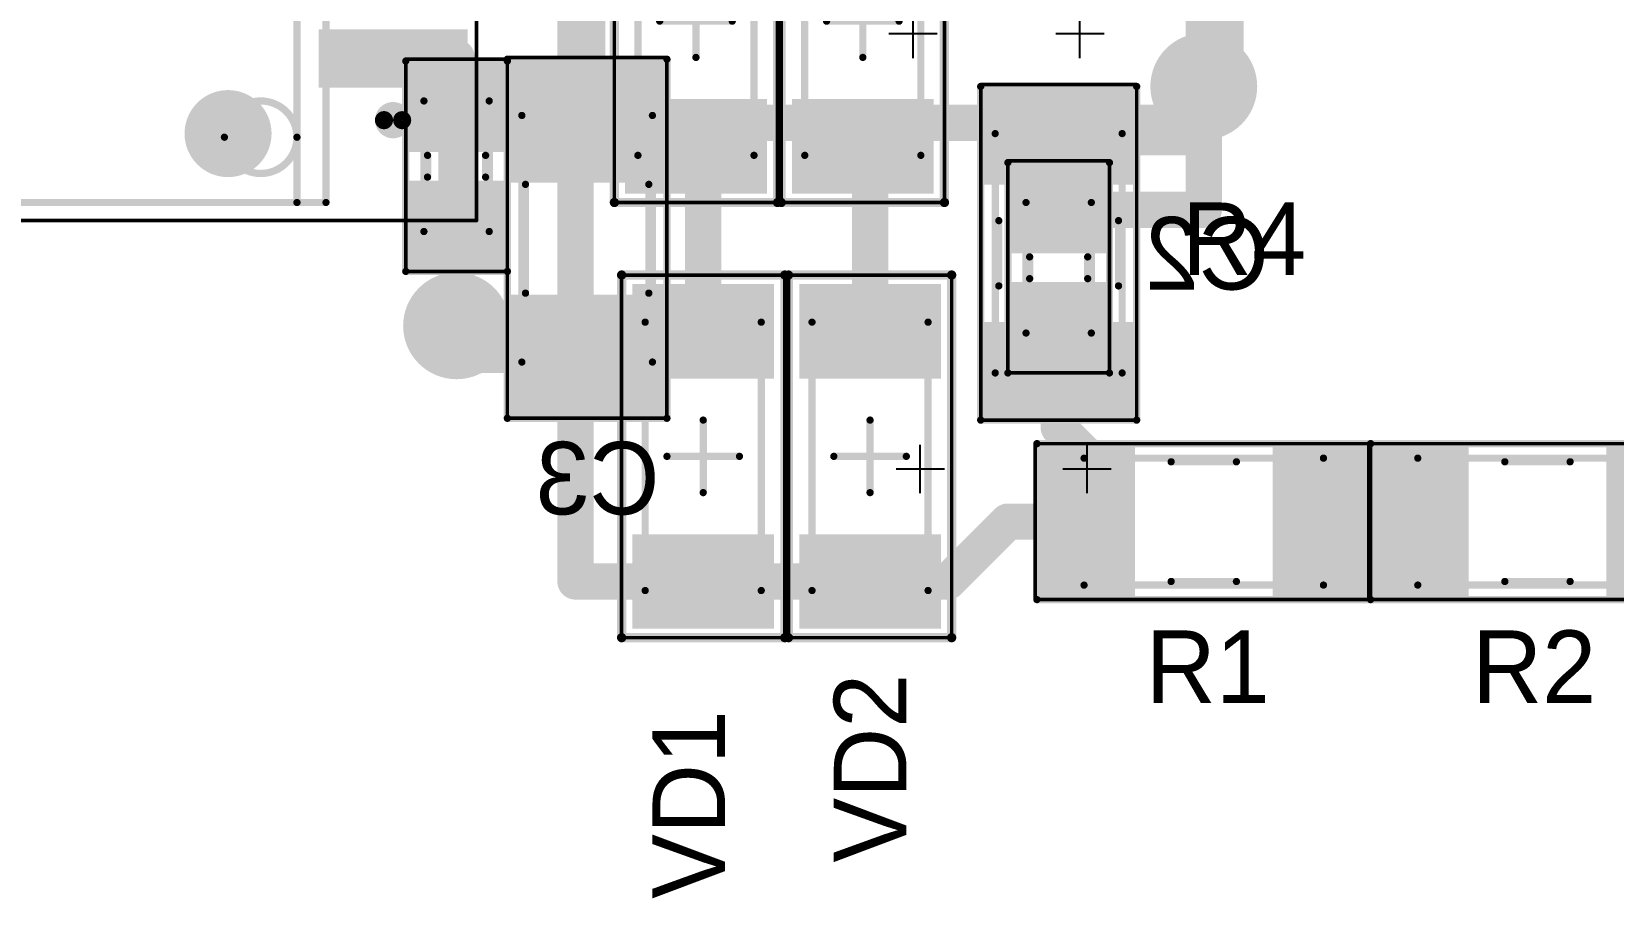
# Model space of a CAD drawing. Header units: millimetres. Extents: x 42.6 to 114.2, y 57.8 to 117.6.
# Drawn here: x 68.64 to 90.45, y 71.91 to 83.86 of the extents above; entities that cross this region are included whole.
import ezdxf

# ---------------------------------------------------------------- set-up
doc = ezdxf.new("R2010")
doc.units = ezdxf.units.MM
for name, color, linetype in [('BottomLayer', 5, 'Continuous'), ('BottomOverlay', 54, 'Continuous'), ('BottomPaste', 16, 'Continuous'), ('BottomSolder', 6, 'Continuous'), ('Mechanical13', 56, 'Continuous'), ('Mechanical15', 56, 'Continuous'), ('MultiLayer', 9, 'Continuous'), ('TopLayer', 1, 'Continuous'), ('TopOverlay', 2, 'Continuous'), ('TopPaste', 8, 'Continuous'), ('TopSolder', 216, 'Continuous'), ('ViaHoleLayer', 16, 'Continuous')]:
    doc.layers.add(name, color=color, linetype=linetype)

# ---------------------------------------------------------------- blocks, each defined once
blk = doc.blocks.new('SMD_C_0603_B_1313')
at = {"layer": 'BottomLayer'}
for points in [[(-1.3, 0.55), (-1.3, -0.55), (-0.3, 0.55), (-0.3, -0.55)], [(0.3, 0.55), (0.3, -0.55), (1.3, 0.55), (1.3, -0.55)]]:
    blk.add_solid(points, dxfattribs=at)
at = {"layer": 'BottomOverlay', "const_width": 0.1}
for points in [[(-1.45, -0.7), (-1.45, 0.7)], [(1.45, 0.7), (-1.45, 0.7)], [(1.45, -0.7), (1.45, 0.7)], [(0.15, 0.4), (-0.15, 0.4)], [(0.15, -0.4), (-0.15, -0.4)], [(1.45, -0.7), (-1.45, -0.7)]]:
    blk.add_lwpolyline(points, dxfattribs=at)
at = {"layer": 'BottomOverlay', "const_width": 0.05}
for points in [[(-1.475, 0.7, 1), (-1.425, 0.7, 1)], [(-1.475, 0.7, 1), (-1.425, 0.7, 1)], [(1.425, 0.7, 1), (1.475, 0.7, 1)], [(1.425, 0.7, 1), (1.475, 0.7, 1)], [(-0.175, 0.4, 1), (-0.125, 0.4, 1)], [(0.125, 0.4, 1), (0.175, 0.4, 1)], [(-0.175, -0.4, 1), (-0.125, -0.4, 1)], [(0.125, -0.4, 1), (0.175, -0.4, 1)], [(-1.475, -0.7, 1), (-1.425, -0.7, 1)], [(-1.475, -0.7, 1), (-1.425, -0.7, 1)], [(1.425, -0.7, 1), (1.475, -0.7, 1)], [(1.425, -0.7, 1), (1.475, -0.7, 1)]]:
    blk.add_lwpolyline(points, format="xyb", close=True, dxfattribs=at)
at = {"layer": 'BottomPaste'}
for points in [[(-1.3, 0.55), (-1.3, -0.55), (-0.3, 0.55), (-0.3, -0.55)], [(0.3, 0.55), (0.3, -0.55), (1.3, 0.55), (1.3, -0.55)]]:
    blk.add_solid(points, dxfattribs=at)
at = {"layer": 'BottomSolder'}
for points in [[(-1.402, 0.652), (-1.402, -0.652), (-0.198, 0.652), (-0.198, -0.652)], [(0.198, 0.652), (0.198, -0.652), (1.402, 0.652), (1.402, -0.652)]]:
    blk.add_solid(points, dxfattribs=at)
at = {"layer": 'Mechanical13', "const_width": 0.1}
for points in [[(-0.9, -0.45), (-0.9, 0.45)], [(0.9, 0.45), (-0.9, 0.45)], [(0.9, -0.45), (0.9, 0.45)], [(0.9, -0.45), (-0.9, -0.45)]]:
    blk.add_lwpolyline(points, dxfattribs=at)
at = {"layer": 'Mechanical13', "const_width": 0.05}
for points in [[(-0.925, 0.45, 1), (-0.875, 0.45, 1)], [(-0.925, 0.45, 1), (-0.875, 0.45, 1)], [(0.875, 0.45, 1), (0.925, 0.45, 1)], [(0.875, 0.45, 1), (0.925, 0.45, 1)], [(-0.925, -0.45, 1), (-0.875, -0.45, 1)], [(-0.925, -0.45, 1), (-0.875, -0.45, 1)], [(0.875, -0.45, 1), (0.925, -0.45, 1)], [(0.875, -0.45, 1), (0.925, -0.45, 1)]]:
    blk.add_lwpolyline(points, format="xyb", close=True, dxfattribs=at)
at = {"layer": 'Mechanical15', "const_width": 0.05}
for points in [[(-1.475, -0.7), (-1.475, 0.7)], [(1.45, 0.7), (-1.475, 0.7)], [(1.45, -0.7), (1.45, 0.7)], [(1.45, -0.7), (-1.475, -0.7)]]:
    blk.add_lwpolyline(points, dxfattribs=at)
at = {"layer": 'Mechanical15', "const_width": 0.025}
for points in [[(-1.488, 0.7, 1), (-1.463, 0.7, 1)], [(-1.488, 0.7, 1), (-1.463, 0.7, 1)], [(1.438, 0.7, 1), (1.462, 0.7, 1)], [(1.438, 0.7, 1), (1.462, 0.7, 1)], [(-1.488, -0.7, 1), (-1.463, -0.7, 1)], [(-1.488, -0.7, 1), (-1.463, -0.7, 1)], [(1.438, -0.7, 1), (1.462, -0.7, 1)], [(1.438, -0.7, 1), (1.462, -0.7, 1)]]:
    blk.add_lwpolyline(points, format="xyb", close=True, dxfattribs=at)
blk = doc.blocks.new('SMD_C_0603_B_1314')
at = {"layer": 'BottomLayer'}
for points in [[(-1.3, 0.55), (-1.3, -0.55), (-0.3, 0.55), (-0.3, -0.55)], [(0.3, 0.55), (0.3, -0.55), (1.3, 0.55), (1.3, -0.55)]]:
    blk.add_solid(points, dxfattribs=at)
at = {"layer": 'BottomOverlay', "const_width": 0.1}
for points in [[(-1.45, -0.7), (-1.45, 0.7)], [(1.45, 0.7), (-1.45, 0.7)], [(1.45, -0.7), (1.45, 0.7)], [(0.15, 0.4), (-0.15, 0.4)], [(0.15, -0.4), (-0.15, -0.4)], [(1.45, -0.7), (-1.45, -0.7)]]:
    blk.add_lwpolyline(points, dxfattribs=at)
at = {"layer": 'BottomOverlay', "const_width": 0.05}
for points in [[(-1.475, 0.7, 1), (-1.425, 0.7, 1)], [(-1.475, 0.7, 1), (-1.425, 0.7, 1)], [(1.425, 0.7, 1), (1.475, 0.7, 1)], [(1.425, 0.7, 1), (1.475, 0.7, 1)], [(-0.175, 0.4, 1), (-0.125, 0.4, 1)], [(0.125, 0.4, 1), (0.175, 0.4, 1)], [(-0.175, -0.4, 1), (-0.125, -0.4, 1)], [(0.125, -0.4, 1), (0.175, -0.4, 1)], [(-1.475, -0.7, 1), (-1.425, -0.7, 1)], [(-1.475, -0.7, 1), (-1.425, -0.7, 1)], [(1.425, -0.7, 1), (1.475, -0.7, 1)], [(1.425, -0.7, 1), (1.475, -0.7, 1)]]:
    blk.add_lwpolyline(points, format="xyb", close=True, dxfattribs=at)
at = {"layer": 'BottomPaste'}
for points in [[(-1.3, 0.55), (-1.3, -0.55), (-0.3, 0.55), (-0.3, -0.55)], [(0.3, 0.55), (0.3, -0.55), (1.3, 0.55), (1.3, -0.55)]]:
    blk.add_solid(points, dxfattribs=at)
at = {"layer": 'BottomSolder'}
for points in [[(-1.402, 0.652), (-1.402, -0.652), (-0.198, 0.652), (-0.198, -0.652)], [(0.198, 0.652), (0.198, -0.652), (1.402, 0.652), (1.402, -0.652)]]:
    blk.add_solid(points, dxfattribs=at)
at = {"layer": 'Mechanical13', "const_width": 0.1}
for points in [[(-0.9, -0.45), (-0.9, 0.45)], [(0.9, 0.45), (-0.9, 0.45)], [(0.9, -0.45), (0.9, 0.45)], [(0.9, -0.45), (-0.9, -0.45)]]:
    blk.add_lwpolyline(points, dxfattribs=at)
at = {"layer": 'Mechanical13', "const_width": 0.05}
for points in [[(-0.925, 0.45, 1), (-0.875, 0.45, 1)], [(-0.925, 0.45, 1), (-0.875, 0.45, 1)], [(0.875, 0.45, 1), (0.925, 0.45, 1)], [(0.875, 0.45, 1), (0.925, 0.45, 1)], [(-0.925, -0.45, 1), (-0.875, -0.45, 1)], [(-0.925, -0.45, 1), (-0.875, -0.45, 1)], [(0.875, -0.45, 1), (0.925, -0.45, 1)], [(0.875, -0.45, 1), (0.925, -0.45, 1)]]:
    blk.add_lwpolyline(points, format="xyb", close=True, dxfattribs=at)
at = {"layer": 'Mechanical15', "const_width": 0.05}
for points in [[(-1.475, -0.7), (-1.475, 0.7)], [(1.45, 0.7), (-1.475, 0.7)], [(1.45, -0.7), (1.45, 0.7)], [(1.45, -0.7), (-1.475, -0.7)]]:
    blk.add_lwpolyline(points, dxfattribs=at)
at = {"layer": 'Mechanical15', "const_width": 0.025}
for points in [[(-1.488, 0.7, 1), (-1.463, 0.7, 1)], [(-1.488, 0.7, 1), (-1.463, 0.7, 1)], [(1.438, 0.7, 1), (1.462, 0.7, 1)], [(1.438, 0.7, 1), (1.462, 0.7, 1)], [(-1.488, -0.7, 1), (-1.463, -0.7, 1)], [(-1.488, -0.7, 1), (-1.463, -0.7, 1)], [(1.438, -0.7, 1), (1.462, -0.7, 1)], [(1.438, -0.7, 1), (1.462, -0.7, 1)]]:
    blk.add_lwpolyline(points, format="xyb", close=True, dxfattribs=at)
blk = doc.blocks.new('SMD_C_1206_B_1315')
at = {"layer": 'BottomLayer'}
for points in [[(-2.325, 0.95), (-2.325, -0.95), (-0.875, 0.95), (-0.875, -0.95)], [(0.875, 0.95), (0.875, -0.95), (2.325, 0.95), (2.325, -0.95)]]:
    blk.add_solid(points, dxfattribs=at)
at = {"layer": 'BottomOverlay', "const_width": 0.1}
for points in [[(-2.475, -1.1), (-2.475, 1.1)], [(2.475, 1.1), (-2.475, 1.1)], [(2.475, -1.1), (2.475, 1.1)], [(0.75, 0.85), (-0.75, 0.85)], [(0.75, -0.85), (-0.75, -0.85)], [(2.475, -1.1), (-2.475, -1.1)]]:
    blk.add_lwpolyline(points, dxfattribs=at)
at = {"layer": 'BottomOverlay', "const_width": 0.05}
for points in [[(-2.5, 1.1, 1), (-2.45, 1.1, 1)], [(-2.5, 1.1, 1), (-2.45, 1.1, 1)], [(2.45, 1.1, 1), (2.5, 1.1, 1)], [(2.45, 1.1, 1), (2.5, 1.1, 1)], [(-0.775, 0.85, 1), (-0.725, 0.85, 1)], [(0.725, 0.85, 1), (0.775, 0.85, 1)], [(-0.775, -0.85, 1), (-0.725, -0.85, 1)], [(0.725, -0.85, 1), (0.775, -0.85, 1)], [(-2.5, -1.1, 1), (-2.45, -1.1, 1)], [(-2.5, -1.1, 1), (-2.45, -1.1, 1)], [(2.45, -1.1, 1), (2.5, -1.1, 1)], [(2.45, -1.1, 1), (2.5, -1.1, 1)]]:
    blk.add_lwpolyline(points, format="xyb", close=True, dxfattribs=at)
at = {"layer": 'BottomPaste'}
for points in [[(-2.325, 0.95), (-2.325, -0.95), (-0.875, 0.95), (-0.875, -0.95)], [(0.875, 0.95), (0.875, -0.95), (2.325, 0.95), (2.325, -0.95)]]:
    blk.add_solid(points, dxfattribs=at)
at = {"layer": 'BottomSolder'}
for points in [[(-2.427, 1.052), (-2.427, -1.052), (-0.773, 1.052), (-0.773, -1.052)], [(0.773, 1.052), (0.773, -1.052), (2.427, 1.052), (2.427, -1.052)]]:
    blk.add_solid(points, dxfattribs=at)
at = {"layer": 'Mechanical13', "const_width": 0.1}
for points in [[(-1.7, -0.9), (-1.7, 0.9)], [(1.7, 0.9), (-1.7, 0.9)], [(1.7, -0.9), (1.7, 0.9)], [(1.7, -0.9), (-1.7, -0.9)]]:
    blk.add_lwpolyline(points, dxfattribs=at)
at = {"layer": 'Mechanical13', "const_width": 0.05}
for points in [[(-1.725, 0.9, 1), (-1.675, 0.9, 1)], [(-1.725, 0.9, 1), (-1.675, 0.9, 1)], [(1.675, 0.9, 1), (1.725, 0.9, 1)], [(1.675, 0.9, 1), (1.725, 0.9, 1)], [(-1.725, -0.9, 1), (-1.675, -0.9, 1)], [(-1.725, -0.9, 1), (-1.675, -0.9, 1)], [(1.675, -0.9, 1), (1.725, -0.9, 1)], [(1.675, -0.9, 1), (1.725, -0.9, 1)]]:
    blk.add_lwpolyline(points, format="xyb", close=True, dxfattribs=at)
at = {"layer": 'Mechanical15', "const_width": 0.05}
for points in [[(-2.5, -1.1), (-2.5, 1.1)], [(2.475, 1.1), (-2.5, 1.1)], [(2.475, -1.1), (2.475, 1.1)], [(2.475, -1.1), (-2.5, -1.1)]]:
    blk.add_lwpolyline(points, dxfattribs=at)
at = {"layer": 'Mechanical15', "const_width": 0.025}
for points in [[(-2.512, 1.1, 1), (-2.488, 1.1, 1)], [(-2.512, 1.1, 1), (-2.488, 1.1, 1)], [(2.462, 1.1, 1), (2.487, 1.1, 1)], [(2.462, 1.1, 1), (2.487, 1.1, 1)], [(-2.512, -1.1, 1), (-2.488, -1.1, 1)], [(-2.512, -1.1, 1), (-2.488, -1.1, 1)], [(2.462, -1.1, 1), (2.487, -1.1, 1)], [(2.462, -1.1, 1), (2.487, -1.1, 1)]]:
    blk.add_lwpolyline(points, format="xyb", close=True, dxfattribs=at)
blk = doc.blocks.new('SOIC_20_W__B_____RI_20_1__1329')
at = {"layer": 'Mechanical13', "const_width": 0.1}
for points in [[(-3.8, 7.7), (-3.8, -7.7)], [(3.8, 7.7), (-3.8, 7.7)]]:
    blk.add_lwpolyline(points, dxfattribs=at)
at = {"layer": 'Mechanical13'}
for points, const_width in [([(-3.825, 7.7, 1), (-3.775, 7.7, 1)], 0.05), ([(-3.825, 7.7, 1), (-3.775, 7.7, 1)], 0.05), ([(-2.4, 6.8, 1), (-3.4, 6.8, 1)], 0.1), ([(-3.425, 6.8, 1), (-3.375, 6.8, 1)], 0.05), ([(-2.425, 6.8, 1), (-2.375, 6.8, 1)], 0.05)]:
    blk.add_lwpolyline(points, format="xyb", close=True, dxfattribs=dict(at, const_width=const_width))
at = {"layer": 'Mechanical15', "const_width": 0.05}
for points in [[(-5.875, 7.95), (-5.875, -7.95)], [(5.875, 7.95), (-5.875, 7.95)]]:
    blk.add_lwpolyline(points, dxfattribs=at)
at = {"layer": 'Mechanical15', "const_width": 0.025}
blk.add_lwpolyline([(-5.887, 7.95, 1), (-5.863, 7.95, 1)], format="xyb", close=True, dxfattribs=at)
blk.add_lwpolyline([(-5.887, 7.95, 1), (-5.863, 7.95, 1)], format="xyb", close=True, dxfattribs=at)
at = {"layer": 'TopLayer'}
blk.add_solid([(-3.8, 5.415), (-3.8, 6.015), (-5.65, 5.415), (-5.65, 6.015)], dxfattribs=at)
at = {"layer": 'TopOverlay', "const_width": 0.1}
for points in [[(-3.4, 7.7), (-3.4, -7.7)], [(3.4, 7.7), (-3.4, 7.7)]]:
    blk.add_lwpolyline(points, dxfattribs=at)
at = {"layer": 'TopOverlay'}
for points, const_width in [([(-3.425, 7.7, 1), (-3.375, 7.7, 1)], 0.05), ([(-3.425, 7.7, 1), (-3.375, 7.7, 1)], 0.05), ([(-2.15, 6.75, 1), (-2.75, 6.75, 1)], 0.6), ([(-2.9, 6.75, 1), (-2.6, 6.75, 1)], 0.3), ([(-2.3, 6.75, 1), (-2, 6.75, 1)], 0.3), ([(-4.6, 6.565, 1), (-4.85, 6.565, 1)], 0.25), ([(-4.912, 6.565, 1), (-4.788, 6.565, 1)], 0.125), ([(-4.662, 6.565, 1), (-4.537, 6.565, 1)], 0.125)]:
    blk.add_lwpolyline(points, format="xyb", close=True, dxfattribs=dict(at, const_width=const_width))
at = {"layer": 'TopPaste'}
blk.add_solid([(-3.8, 5.415), (-3.8, 6.015), (-5.65, 5.415), (-5.65, 6.015)], dxfattribs=at)
at = {"layer": 'TopSolder'}
blk.add_solid([(-3.698, 5.313), (-3.698, 6.117), (-5.752, 5.313), (-5.752, 6.117)], dxfattribs=at)
blk = doc.blocks.new('SMD_R_1206_1334')
at = {"layer": 'Mechanical13', "const_width": 0.1}
for points in [[(-1.65, 0.875), (1.65, 0.875)], [(-1.65, -0.875), (-1.65, 0.875)], [(1.65, -0.875), (1.65, 0.875)], [(-1.65, -0.875), (1.65, -0.875)]]:
    blk.add_lwpolyline(points, dxfattribs=at)
at = {"layer": 'Mechanical13', "const_width": 0.05}
for points in [[(-1.675, 0.875, 1), (-1.625, 0.875, 1)], [(-1.675, 0.875, 1), (-1.625, 0.875, 1)], [(1.625, 0.875, 1), (1.675, 0.875, 1)], [(1.625, 0.875, 1), (1.675, 0.875, 1)], [(-1.675, -0.875, 1), (-1.625, -0.875, 1)], [(-1.675, -0.875, 1), (-1.625, -0.875, 1)], [(1.625, -0.875, 1), (1.675, -0.875, 1)], [(1.625, -0.875, 1), (1.675, -0.875, 1)]]:
    blk.add_lwpolyline(points, format="xyb", close=True, dxfattribs=at)
at = {"layer": 'Mechanical15', "const_width": 0.05}
for points in [[(-2.325, 1.075), (2.3, 1.075)], [(-2.325, -1.075), (-2.325, 1.075)], [(2.3, -1.075), (2.3, 1.075)], [(-2.325, -1.075), (2.3, -1.075)]]:
    blk.add_lwpolyline(points, dxfattribs=at)
at = {"layer": 'Mechanical15', "const_width": 0.025}
for points in [[(-2.337, 1.075, 1), (-2.312, 1.075, 1)], [(-2.337, 1.075, 1), (-2.312, 1.075, 1)], [(2.288, 1.075, 1), (2.312, 1.075, 1)], [(2.288, 1.075, 1), (2.312, 1.075, 1)], [(-2.337, -1.075, 1), (-2.312, -1.075, 1)], [(-2.337, -1.075, 1), (-2.312, -1.075, 1)], [(2.288, -1.075, 1), (2.312, -1.075, 1)], [(2.288, -1.075, 1), (2.312, -1.075, 1)]]:
    blk.add_lwpolyline(points, format="xyb", close=True, dxfattribs=at)
at = {"layer": 'TopLayer'}
for points in [[(-1.05, -0.925), (-1.05, 0.925), (-2.15, -0.925), (-2.15, 0.925)], [(2.15, -0.925), (2.15, 0.925), (1.05, -0.925), (1.05, 0.925)]]:
    blk.add_solid(points, dxfattribs=at)
at = {"layer": 'TopOverlay', "const_width": 0.1}
for points in [[(-2.3, 1.075), (2.3, 1.075)], [(-2.3, -1.075), (-2.3, 1.075)], [(2.3, -1.075), (2.3, 1.075)], [(-0.45, 0.825), (0.45, 0.825)], [(-0.45, -0.825), (0.45, -0.825)], [(-2.3, -1.075), (2.3, -1.075)]]:
    blk.add_lwpolyline(points, dxfattribs=at)
at = {"layer": 'TopOverlay', "const_width": 0.05}
for points in [[(-2.325, 1.075, 1), (-2.275, 1.075, 1)], [(-2.325, 1.075, 1), (-2.275, 1.075, 1)], [(2.275, 1.075, 1), (2.325, 1.075, 1)], [(2.275, 1.075, 1), (2.325, 1.075, 1)], [(-0.475, 0.825, 1), (-0.425, 0.825, 1)], [(0.425, 0.825, 1), (0.475, 0.825, 1)], [(-0.475, -0.825, 1), (-0.425, -0.825, 1)], [(0.425, -0.825, 1), (0.475, -0.825, 1)], [(-2.325, -1.075, 1), (-2.275, -1.075, 1)], [(-2.325, -1.075, 1), (-2.275, -1.075, 1)], [(2.275, -1.075, 1), (2.325, -1.075, 1)], [(2.275, -1.075, 1), (2.325, -1.075, 1)]]:
    blk.add_lwpolyline(points, format="xyb", close=True, dxfattribs=at)
at = {"layer": 'TopPaste'}
for points in [[(-1.05, -0.925), (-1.05, 0.925), (-2.15, -0.925), (-2.15, 0.925)], [(2.15, -0.925), (2.15, 0.925), (1.05, -0.925), (1.05, 0.925)]]:
    blk.add_solid(points, dxfattribs=at)
at = {"layer": 'TopSolder'}
for points in [[(-0.948, -1.027), (-0.948, 1.027), (-2.252, -1.027), (-2.252, 1.027)], [(2.252, -1.027), (2.252, 1.027), (0.948, -1.027), (0.948, 1.027)]]:
    blk.add_solid(points, dxfattribs=at)
blk = doc.blocks.new('SMD_R_1206_1335')
at = {"layer": 'Mechanical13', "const_width": 0.1}
for points in [[(-1.65, 0.875), (1.65, 0.875)], [(-1.65, -0.875), (-1.65, 0.875)], [(1.65, -0.875), (1.65, 0.875)], [(-1.65, -0.875), (1.65, -0.875)]]:
    blk.add_lwpolyline(points, dxfattribs=at)
at = {"layer": 'Mechanical13', "const_width": 0.05}
for points in [[(-1.675, 0.875, 1), (-1.625, 0.875, 1)], [(-1.675, 0.875, 1), (-1.625, 0.875, 1)], [(1.625, 0.875, 1), (1.675, 0.875, 1)], [(1.625, 0.875, 1), (1.675, 0.875, 1)], [(-1.675, -0.875, 1), (-1.625, -0.875, 1)], [(-1.675, -0.875, 1), (-1.625, -0.875, 1)], [(1.625, -0.875, 1), (1.675, -0.875, 1)], [(1.625, -0.875, 1), (1.675, -0.875, 1)]]:
    blk.add_lwpolyline(points, format="xyb", close=True, dxfattribs=at)
at = {"layer": 'Mechanical15', "const_width": 0.05}
for points in [[(-2.325, 1.075), (2.3, 1.075)], [(-2.325, -1.075), (-2.325, 1.075)], [(2.3, -1.075), (2.3, 1.075)], [(-2.325, -1.075), (2.3, -1.075)]]:
    blk.add_lwpolyline(points, dxfattribs=at)
at = {"layer": 'Mechanical15', "const_width": 0.025}
for points in [[(-2.337, 1.075, 1), (-2.312, 1.075, 1)], [(-2.337, 1.075, 1), (-2.312, 1.075, 1)], [(2.288, 1.075, 1), (2.312, 1.075, 1)], [(2.288, 1.075, 1), (2.312, 1.075, 1)], [(-2.337, -1.075, 1), (-2.312, -1.075, 1)], [(-2.337, -1.075, 1), (-2.312, -1.075, 1)], [(2.288, -1.075, 1), (2.312, -1.075, 1)], [(2.288, -1.075, 1), (2.312, -1.075, 1)]]:
    blk.add_lwpolyline(points, format="xyb", close=True, dxfattribs=at)
at = {"layer": 'TopLayer'}
for points in [[(-1.05, -0.925), (-1.05, 0.925), (-2.15, -0.925), (-2.15, 0.925)], [(2.15, -0.925), (2.15, 0.925), (1.05, -0.925), (1.05, 0.925)]]:
    blk.add_solid(points, dxfattribs=at)
at = {"layer": 'TopOverlay', "const_width": 0.1}
for points in [[(-2.3, 1.075), (2.3, 1.075)], [(-2.3, -1.075), (-2.3, 1.075)], [(2.3, -1.075), (2.3, 1.075)], [(-0.45, 0.825), (0.45, 0.825)], [(-0.45, -0.825), (0.45, -0.825)], [(-2.3, -1.075), (2.3, -1.075)]]:
    blk.add_lwpolyline(points, dxfattribs=at)
at = {"layer": 'TopOverlay', "const_width": 0.05}
for points in [[(-2.325, 1.075, 1), (-2.275, 1.075, 1)], [(-2.325, 1.075, 1), (-2.275, 1.075, 1)], [(2.275, 1.075, 1), (2.325, 1.075, 1)], [(2.275, 1.075, 1), (2.325, 1.075, 1)], [(-0.475, 0.825, 1), (-0.425, 0.825, 1)], [(0.425, 0.825, 1), (0.475, 0.825, 1)], [(-0.475, -0.825, 1), (-0.425, -0.825, 1)], [(0.425, -0.825, 1), (0.475, -0.825, 1)], [(-2.325, -1.075, 1), (-2.275, -1.075, 1)], [(-2.325, -1.075, 1), (-2.275, -1.075, 1)], [(2.275, -1.075, 1), (2.325, -1.075, 1)], [(2.275, -1.075, 1), (2.325, -1.075, 1)]]:
    blk.add_lwpolyline(points, format="xyb", close=True, dxfattribs=at)
at = {"layer": 'TopPaste'}
for points in [[(-1.05, -0.925), (-1.05, 0.925), (-2.15, -0.925), (-2.15, 0.925)], [(2.15, -0.925), (2.15, 0.925), (1.05, -0.925), (1.05, 0.925)]]:
    blk.add_solid(points, dxfattribs=at)
at = {"layer": 'TopSolder'}
for points in [[(-0.948, -1.027), (-0.948, 1.027), (-2.252, -1.027), (-2.252, 1.027)], [(2.252, -1.027), (2.252, 1.027), (0.948, -1.027), (0.948, 1.027)]]:
    blk.add_solid(points, dxfattribs=at)
blk = doc.blocks.new('SMD_R_1206_1337')
at = {"layer": 'Mechanical13', "const_width": 0.1}
for points in [[(1.65, 0.875), (-1.65, 0.875)], [(-1.65, -0.875), (-1.65, 0.875)], [(1.65, -0.875), (1.65, 0.875)], [(1.65, -0.875), (-1.65, -0.875)]]:
    blk.add_lwpolyline(points, dxfattribs=at)
at = {"layer": 'Mechanical13', "const_width": 0.05}
for points in [[(-1.675, 0.875, 1), (-1.625, 0.875, 1)], [(-1.675, 0.875, 1), (-1.625, 0.875, 1)], [(1.625, 0.875, 1), (1.675, 0.875, 1)], [(1.625, 0.875, 1), (1.675, 0.875, 1)], [(-1.675, -0.875, 1), (-1.625, -0.875, 1)], [(-1.675, -0.875, 1), (-1.625, -0.875, 1)], [(1.625, -0.875, 1), (1.675, -0.875, 1)], [(1.625, -0.875, 1), (1.675, -0.875, 1)]]:
    blk.add_lwpolyline(points, format="xyb", close=True, dxfattribs=at)
at = {"layer": 'Mechanical15', "const_width": 0.05}
for points in [[(2.3, 1.075), (-2.325, 1.075)], [(-2.325, -1.075), (-2.325, 1.075)], [(2.3, -1.075), (2.3, 1.075)], [(2.3, -1.075), (-2.325, -1.075)]]:
    blk.add_lwpolyline(points, dxfattribs=at)
at = {"layer": 'Mechanical15', "const_width": 0.025}
for points in [[(-2.337, 1.075, 1), (-2.312, 1.075, 1)], [(-2.337, 1.075, 1), (-2.312, 1.075, 1)], [(2.288, 1.075, 1), (2.312, 1.075, 1)], [(2.288, 1.075, 1), (2.312, 1.075, 1)], [(-2.337, -1.075, 1), (-2.312, -1.075, 1)], [(-2.337, -1.075, 1), (-2.312, -1.075, 1)], [(2.288, -1.075, 1), (2.312, -1.075, 1)], [(2.288, -1.075, 1), (2.312, -1.075, 1)]]:
    blk.add_lwpolyline(points, format="xyb", close=True, dxfattribs=at)
at = {"layer": 'TopLayer'}
for points in [[(-1.05, -0.925), (-1.05, 0.925), (-2.15, -0.925), (-2.15, 0.925)], [(2.15, -0.925), (2.15, 0.925), (1.05, -0.925), (1.05, 0.925)]]:
    blk.add_solid(points, dxfattribs=at)
at = {"layer": 'TopOverlay', "const_width": 0.1}
for points in [[(2.3, 1.075), (-2.3, 1.075)], [(-2.3, -1.075), (-2.3, 1.075)], [(2.3, -1.075), (2.3, 1.075)], [(0.45, 0.825), (-0.45, 0.825)], [(0.45, -0.825), (-0.45, -0.825)], [(2.3, -1.075), (-2.3, -1.075)]]:
    blk.add_lwpolyline(points, dxfattribs=at)
at = {"layer": 'TopOverlay', "const_width": 0.05}
for points in [[(-2.325, 1.075, 1), (-2.275, 1.075, 1)], [(-2.325, 1.075, 1), (-2.275, 1.075, 1)], [(2.275, 1.075, 1), (2.325, 1.075, 1)], [(2.275, 1.075, 1), (2.325, 1.075, 1)], [(-0.475, 0.825, 1), (-0.425, 0.825, 1)], [(0.425, 0.825, 1), (0.475, 0.825, 1)], [(-0.475, -0.825, 1), (-0.425, -0.825, 1)], [(0.425, -0.825, 1), (0.475, -0.825, 1)], [(-2.325, -1.075, 1), (-2.275, -1.075, 1)], [(-2.325, -1.075, 1), (-2.275, -1.075, 1)], [(2.275, -1.075, 1), (2.325, -1.075, 1)], [(2.275, -1.075, 1), (2.325, -1.075, 1)]]:
    blk.add_lwpolyline(points, format="xyb", close=True, dxfattribs=at)
at = {"layer": 'TopPaste'}
for points in [[(-1.05, -0.925), (-1.05, 0.925), (-2.15, -0.925), (-2.15, 0.925)], [(2.15, -0.925), (2.15, 0.925), (1.05, -0.925), (1.05, 0.925)]]:
    blk.add_solid(points, dxfattribs=at)
at = {"layer": 'TopSolder'}
for points in [[(-0.948, -1.027), (-0.948, 1.027), (-2.252, -1.027), (-2.252, 1.027)], [(2.252, -1.027), (2.252, 1.027), (0.948, -1.027), (0.948, 1.027)]]:
    blk.add_solid(points, dxfattribs=at)
blk = doc.blocks.new('SOD80C_1346')
at = {"layer": 'Mechanical13', "const_width": 0.1}
for points in [[(-1.85, 0.8), (1.85, 0.8)], [(-1.85, 0.8), (-1.85, -0.8)], [(1.85, 0.8), (1.85, -0.8)], [(-1.85, -0.8), (1.85, -0.8)]]:
    blk.add_lwpolyline(points, dxfattribs=at)
at = {"layer": 'Mechanical13', "const_width": 0.05}
for points in [[(-1.875, 0.8, 1), (-1.825, 0.8, 1)], [(-1.875, 0.8, 1), (-1.825, 0.8, 1)], [(1.825, 0.8, 1), (1.875, 0.8, 1)], [(1.825, 0.8, 1), (1.875, 0.8, 1)], [(-1.875, -0.8, 1), (-1.825, -0.8, 1)], [(-1.875, -0.8, 1), (-1.825, -0.8, 1)], [(1.825, -0.8, 1), (1.875, -0.8, 1)], [(1.825, -0.8, 1), (1.875, -0.8, 1)]]:
    blk.add_lwpolyline(points, format="xyb", close=True, dxfattribs=at)
at = {"layer": 'Mechanical15'}
for points, const_width in [([(-2.5, 1.125), (2.5, 1.125)], 0.05), ([(-2.5, 1.125), (-2.5, -1.125)], 0.05), ([(2.5, 1.125), (2.5, -1.125)], 0.05), ([(0, 0.5), (0, -0.5)], 0.1), ([(-0.5, 0), (0.5, 0)], 0.1), ([(-2.5, -1.125), (2.5, -1.125)], 0.05)]:
    blk.add_lwpolyline(points, dxfattribs=dict(at, const_width=const_width))
for points, const_width in [([(-2.512, 1.125, 1), (-2.488, 1.125, 1)], 0.025), ([(-2.512, 1.125, 1), (-2.488, 1.125, 1)], 0.025), ([(2.488, 1.125, 1), (2.512, 1.125, 1)], 0.025), ([(2.488, 1.125, 1), (2.512, 1.125, 1)], 0.025), ([(-0.025, 0.5, 1), (0.025, 0.5, 1)], 0.05), ([(-0.525, 0, 1), (-0.475, 0, 1)], 0.05), ([(0.475, 0, 1), (0.525, 0, 1)], 0.05), ([(-0.025, -0.5, 1), (0.025, -0.5, 1)], 0.05), ([(-2.512, -1.125, 1), (-2.488, -1.125, 1)], 0.025), ([(-2.512, -1.125, 1), (-2.488, -1.125, 1)], 0.025), ([(2.488, -1.125, 1), (2.512, -1.125, 1)], 0.025), ([(2.488, -1.125, 1), (2.512, -1.125, 1)], 0.025)]:
    blk.add_lwpolyline(points, format="xyb", close=True, dxfattribs=dict(at, const_width=const_width))
at = {"layer": 'TopLayer'}
for points in [[(-1.175, -0.875), (-1.175, 0.875), (-2.275, -0.875), (-2.275, 0.875)], [(2.275, -0.875), (2.275, 0.875), (1.175, -0.875), (1.175, 0.875)]]:
    blk.add_solid(points, dxfattribs=at)
at = {"layer": 'TopOverlay'}
for p, q in [((-0.175, -3.325), (-0.175, -2.659)), ((-0.508, -2.992), (0.158, -2.992))]:
    blk.add_line(p, q, dxfattribs=at)
at = {"layer": 'TopOverlay', "const_width": 0.127}
for points in [[(-2.5, 1.125), (2.5, 1.125)], [(-2.5, 1.125), (-2.5, -1.125)], [(2.5, 1.125), (2.5, -1.125)], [(-2.5, -1.125), (2.5, -1.125)]]:
    blk.add_lwpolyline(points, dxfattribs=at)
at = {"layer": 'TopOverlay', "const_width": 0.0635}
for points in [[(-2.532, 1.125, 1), (-2.468, 1.125, 1)], [(-2.532, 1.125, 1), (-2.468, 1.125, 1)], [(2.468, 1.125, 1), (2.532, 1.125, 1)], [(2.468, 1.125, 1), (2.532, 1.125, 1)], [(-2.532, -1.125, 1), (-2.468, -1.125, 1)], [(-2.532, -1.125, 1), (-2.468, -1.125, 1)], [(2.468, -1.125, 1), (2.532, -1.125, 1)], [(2.468, -1.125, 1), (2.532, -1.125, 1)]]:
    blk.add_lwpolyline(points, format="xyb", close=True, dxfattribs=at)
at = {"layer": 'TopPaste'}
for points in [[(-1.175, -0.875), (-1.175, 0.875), (-2.275, -0.875), (-2.275, 0.875)], [(2.275, -0.875), (2.275, 0.875), (1.175, -0.875), (1.175, 0.875)]]:
    blk.add_solid(points, dxfattribs=at)
at = {"layer": 'TopSolder'}
for points in [[(-1.073, -0.977), (-1.073, 0.977), (-2.377, -0.977), (-2.377, 0.977)], [(2.377, -0.977), (2.377, 0.977), (1.073, -0.977), (1.073, 0.977)]]:
    blk.add_solid(points, dxfattribs=at)
blk = doc.blocks.new('SOD80C_1347')
at = {"layer": 'Mechanical13', "const_width": 0.1}
for points in [[(1.85, 0.8), (-1.85, 0.8)], [(-1.85, -0.8), (-1.85, 0.8)], [(1.85, -0.8), (1.85, 0.8)], [(1.85, -0.8), (-1.85, -0.8)]]:
    blk.add_lwpolyline(points, dxfattribs=at)
at = {"layer": 'Mechanical13', "const_width": 0.05}
for points in [[(-1.875, 0.8, 1), (-1.825, 0.8, 1)], [(-1.875, 0.8, 1), (-1.825, 0.8, 1)], [(1.825, 0.8, 1), (1.875, 0.8, 1)], [(1.825, 0.8, 1), (1.875, 0.8, 1)], [(-1.875, -0.8, 1), (-1.825, -0.8, 1)], [(-1.875, -0.8, 1), (-1.825, -0.8, 1)], [(1.825, -0.8, 1), (1.875, -0.8, 1)], [(1.825, -0.8, 1), (1.875, -0.8, 1)]]:
    blk.add_lwpolyline(points, format="xyb", close=True, dxfattribs=at)
at = {"layer": 'Mechanical15'}
for points, const_width in [([(2.5, 1.125), (-2.5, 1.125)], 0.05), ([(-2.5, -1.125), (-2.5, 1.125)], 0.05), ([(2.5, -1.125), (2.5, 1.125)], 0.05), ([(0, -0.5), (0, 0.5)], 0.1), ([(0.5, 0), (-0.5, 0)], 0.1), ([(2.5, -1.125), (-2.5, -1.125)], 0.05)]:
    blk.add_lwpolyline(points, dxfattribs=dict(at, const_width=const_width))
for points, const_width in [([(-2.512, 1.125, 1), (-2.488, 1.125, 1)], 0.025), ([(-2.512, 1.125, 1), (-2.488, 1.125, 1)], 0.025), ([(2.488, 1.125, 1), (2.512, 1.125, 1)], 0.025), ([(2.488, 1.125, 1), (2.512, 1.125, 1)], 0.025), ([(-0.025, 0.5, 1), (0.025, 0.5, 1)], 0.05), ([(-0.525, 0, 1), (-0.475, 0, 1)], 0.05), ([(0.475, 0, 1), (0.525, 0, 1)], 0.05), ([(-0.025, -0.5, 1), (0.025, -0.5, 1)], 0.05), ([(-2.512, -1.125, 1), (-2.488, -1.125, 1)], 0.025), ([(-2.512, -1.125, 1), (-2.488, -1.125, 1)], 0.025), ([(2.488, -1.125, 1), (2.512, -1.125, 1)], 0.025), ([(2.488, -1.125, 1), (2.512, -1.125, 1)], 0.025)]:
    blk.add_lwpolyline(points, format="xyb", close=True, dxfattribs=dict(at, const_width=const_width))
at = {"layer": 'TopLayer'}
for points in [[(-1.175, -0.875), (-1.175, 0.875), (-2.275, -0.875), (-2.275, 0.875)], [(2.275, -0.875), (2.275, 0.875), (1.175, -0.875), (1.175, 0.875)]]:
    blk.add_solid(points, dxfattribs=at)
at = {"layer": 'TopOverlay'}
for p, q in [((0.175, 3.325), (0.175, 2.659)), ((0.508, 2.992), (-0.158, 2.992))]:
    blk.add_line(p, q, dxfattribs=at)
at = {"layer": 'TopOverlay', "const_width": 0.127}
for points in [[(2.5, 1.125), (-2.5, 1.125)], [(-2.5, -1.125), (-2.5, 1.125)], [(2.5, -1.125), (2.5, 1.125)], [(2.5, -1.125), (-2.5, -1.125)]]:
    blk.add_lwpolyline(points, dxfattribs=at)
at = {"layer": 'TopOverlay', "const_width": 0.0635}
for points in [[(-2.532, 1.125, 1), (-2.468, 1.125, 1)], [(-2.532, 1.125, 1), (-2.468, 1.125, 1)], [(2.468, 1.125, 1), (2.532, 1.125, 1)], [(2.468, 1.125, 1), (2.532, 1.125, 1)], [(-2.532, -1.125, 1), (-2.468, -1.125, 1)], [(-2.532, -1.125, 1), (-2.468, -1.125, 1)], [(2.468, -1.125, 1), (2.532, -1.125, 1)], [(2.468, -1.125, 1), (2.532, -1.125, 1)]]:
    blk.add_lwpolyline(points, format="xyb", close=True, dxfattribs=at)
at = {"layer": 'TopPaste'}
for points in [[(-1.175, -0.875), (-1.175, 0.875), (-2.275, -0.875), (-2.275, 0.875)], [(2.275, -0.875), (2.275, 0.875), (1.175, -0.875), (1.175, 0.875)]]:
    blk.add_solid(points, dxfattribs=at)
at = {"layer": 'TopSolder'}
for points in [[(-1.073, -0.977), (-1.073, 0.977), (-2.377, -0.977), (-2.377, 0.977)], [(2.377, -0.977), (2.377, 0.977), (1.073, -0.977), (1.073, 0.977)]]:
    blk.add_solid(points, dxfattribs=at)
blk = doc.blocks.new('SOD80C_1348')
at = {"layer": 'Mechanical13', "const_width": 0.1}
for points in [[(-1.85, 0.8), (1.85, 0.8)], [(-1.85, 0.8), (-1.85, -0.8)], [(1.85, 0.8), (1.85, -0.8)], [(-1.85, -0.8), (1.85, -0.8)]]:
    blk.add_lwpolyline(points, dxfattribs=at)
at = {"layer": 'Mechanical13', "const_width": 0.05}
for points in [[(-1.875, 0.8, 1), (-1.825, 0.8, 1)], [(-1.875, 0.8, 1), (-1.825, 0.8, 1)], [(1.825, 0.8, 1), (1.875, 0.8, 1)], [(1.825, 0.8, 1), (1.875, 0.8, 1)], [(-1.875, -0.8, 1), (-1.825, -0.8, 1)], [(-1.875, -0.8, 1), (-1.825, -0.8, 1)], [(1.825, -0.8, 1), (1.875, -0.8, 1)], [(1.825, -0.8, 1), (1.875, -0.8, 1)]]:
    blk.add_lwpolyline(points, format="xyb", close=True, dxfattribs=at)
at = {"layer": 'Mechanical15'}
for points, const_width in [([(-2.5, 1.125), (2.5, 1.125)], 0.05), ([(-2.5, 1.125), (-2.5, -1.125)], 0.05), ([(2.5, 1.125), (2.5, -1.125)], 0.05), ([(0, 0.5), (0, -0.5)], 0.1), ([(-0.5, 0), (0.5, 0)], 0.1), ([(-2.5, -1.125), (2.5, -1.125)], 0.05)]:
    blk.add_lwpolyline(points, dxfattribs=dict(at, const_width=const_width))
for points, const_width in [([(-2.512, 1.125, 1), (-2.488, 1.125, 1)], 0.025), ([(-2.512, 1.125, 1), (-2.488, 1.125, 1)], 0.025), ([(2.488, 1.125, 1), (2.512, 1.125, 1)], 0.025), ([(2.488, 1.125, 1), (2.512, 1.125, 1)], 0.025), ([(-0.025, 0.5, 1), (0.025, 0.5, 1)], 0.05), ([(-0.525, 0, 1), (-0.475, 0, 1)], 0.05), ([(0.475, 0, 1), (0.525, 0, 1)], 0.05), ([(-0.025, -0.5, 1), (0.025, -0.5, 1)], 0.05), ([(-2.512, -1.125, 1), (-2.488, -1.125, 1)], 0.025), ([(-2.512, -1.125, 1), (-2.488, -1.125, 1)], 0.025), ([(2.488, -1.125, 1), (2.512, -1.125, 1)], 0.025), ([(2.488, -1.125, 1), (2.512, -1.125, 1)], 0.025)]:
    blk.add_lwpolyline(points, format="xyb", close=True, dxfattribs=dict(at, const_width=const_width))
at = {"layer": 'TopLayer'}
for points in [[(-1.175, -0.875), (-1.175, 0.875), (-2.275, -0.875), (-2.275, 0.875)], [(2.275, -0.875), (2.275, 0.875), (1.175, -0.875), (1.175, 0.875)]]:
    blk.add_solid(points, dxfattribs=at)
at = {"layer": 'TopOverlay'}
for p, q in [((-0.175, -3.325), (-0.175, -2.659)), ((-0.508, -2.992), (0.158, -2.992))]:
    blk.add_line(p, q, dxfattribs=at)
at = {"layer": 'TopOverlay', "const_width": 0.127}
for points in [[(-2.5, 1.125), (2.5, 1.125)], [(-2.5, 1.125), (-2.5, -1.125)], [(2.5, 1.125), (2.5, -1.125)], [(-2.5, -1.125), (2.5, -1.125)]]:
    blk.add_lwpolyline(points, dxfattribs=at)
at = {"layer": 'TopOverlay', "const_width": 0.0635}
for points in [[(-2.532, 1.125, 1), (-2.468, 1.125, 1)], [(-2.532, 1.125, 1), (-2.468, 1.125, 1)], [(2.468, 1.125, 1), (2.532, 1.125, 1)], [(2.468, 1.125, 1), (2.532, 1.125, 1)], [(-2.532, -1.125, 1), (-2.468, -1.125, 1)], [(-2.532, -1.125, 1), (-2.468, -1.125, 1)], [(2.468, -1.125, 1), (2.532, -1.125, 1)], [(2.468, -1.125, 1), (2.532, -1.125, 1)]]:
    blk.add_lwpolyline(points, format="xyb", close=True, dxfattribs=at)
at = {"layer": 'TopPaste'}
for points in [[(-1.175, -0.875), (-1.175, 0.875), (-2.275, -0.875), (-2.275, 0.875)], [(2.275, -0.875), (2.275, 0.875), (1.175, -0.875), (1.175, 0.875)]]:
    blk.add_solid(points, dxfattribs=at)
at = {"layer": 'TopSolder'}
for points in [[(-1.073, -0.977), (-1.073, 0.977), (-2.377, -0.977), (-2.377, 0.977)], [(2.377, -0.977), (2.377, 0.977), (1.073, -0.977), (1.073, 0.977)]]:
    blk.add_solid(points, dxfattribs=at)
blk = doc.blocks.new('SOD80C_1349')
at = {"layer": 'Mechanical13', "const_width": 0.1}
for points in [[(1.85, 0.8), (-1.85, 0.8)], [(-1.85, -0.8), (-1.85, 0.8)], [(1.85, -0.8), (1.85, 0.8)], [(1.85, -0.8), (-1.85, -0.8)]]:
    blk.add_lwpolyline(points, dxfattribs=at)
at = {"layer": 'Mechanical13', "const_width": 0.05}
for points in [[(-1.875, 0.8, 1), (-1.825, 0.8, 1)], [(-1.875, 0.8, 1), (-1.825, 0.8, 1)], [(1.825, 0.8, 1), (1.875, 0.8, 1)], [(1.825, 0.8, 1), (1.875, 0.8, 1)], [(-1.875, -0.8, 1), (-1.825, -0.8, 1)], [(-1.875, -0.8, 1), (-1.825, -0.8, 1)], [(1.825, -0.8, 1), (1.875, -0.8, 1)], [(1.825, -0.8, 1), (1.875, -0.8, 1)]]:
    blk.add_lwpolyline(points, format="xyb", close=True, dxfattribs=at)
at = {"layer": 'Mechanical15'}
for points, const_width in [([(2.5, 1.125), (-2.5, 1.125)], 0.05), ([(-2.5, -1.125), (-2.5, 1.125)], 0.05), ([(2.5, -1.125), (2.5, 1.125)], 0.05), ([(0, -0.5), (0, 0.5)], 0.1), ([(0.5, 0), (-0.5, 0)], 0.1), ([(2.5, -1.125), (-2.5, -1.125)], 0.05)]:
    blk.add_lwpolyline(points, dxfattribs=dict(at, const_width=const_width))
for points, const_width in [([(-2.512, 1.125, 1), (-2.488, 1.125, 1)], 0.025), ([(-2.512, 1.125, 1), (-2.488, 1.125, 1)], 0.025), ([(2.488, 1.125, 1), (2.512, 1.125, 1)], 0.025), ([(2.488, 1.125, 1), (2.512, 1.125, 1)], 0.025), ([(-0.025, 0.5, 1), (0.025, 0.5, 1)], 0.05), ([(-0.525, 0, 1), (-0.475, 0, 1)], 0.05), ([(0.475, 0, 1), (0.525, 0, 1)], 0.05), ([(-0.025, -0.5, 1), (0.025, -0.5, 1)], 0.05), ([(-2.512, -1.125, 1), (-2.488, -1.125, 1)], 0.025), ([(-2.512, -1.125, 1), (-2.488, -1.125, 1)], 0.025), ([(2.488, -1.125, 1), (2.512, -1.125, 1)], 0.025), ([(2.488, -1.125, 1), (2.512, -1.125, 1)], 0.025)]:
    blk.add_lwpolyline(points, format="xyb", close=True, dxfattribs=dict(at, const_width=const_width))
at = {"layer": 'TopLayer'}
for points in [[(-1.175, -0.875), (-1.175, 0.875), (-2.275, -0.875), (-2.275, 0.875)], [(2.275, -0.875), (2.275, 0.875), (1.175, -0.875), (1.175, 0.875)]]:
    blk.add_solid(points, dxfattribs=at)
at = {"layer": 'TopOverlay'}
for p, q in [((0.175, 3.325), (0.175, 2.659)), ((0.508, 2.992), (-0.158, 2.992))]:
    blk.add_line(p, q, dxfattribs=at)
at = {"layer": 'TopOverlay', "const_width": 0.127}
for points in [[(2.5, 1.125), (-2.5, 1.125)], [(-2.5, -1.125), (-2.5, 1.125)], [(2.5, -1.125), (2.5, 1.125)], [(2.5, -1.125), (-2.5, -1.125)]]:
    blk.add_lwpolyline(points, dxfattribs=at)
at = {"layer": 'TopOverlay', "const_width": 0.0635}
for points in [[(-2.532, 1.125, 1), (-2.468, 1.125, 1)], [(-2.532, 1.125, 1), (-2.468, 1.125, 1)], [(2.468, 1.125, 1), (2.532, 1.125, 1)], [(2.468, 1.125, 1), (2.532, 1.125, 1)], [(-2.532, -1.125, 1), (-2.468, -1.125, 1)], [(-2.532, -1.125, 1), (-2.468, -1.125, 1)], [(2.468, -1.125, 1), (2.532, -1.125, 1)], [(2.468, -1.125, 1), (2.532, -1.125, 1)]]:
    blk.add_lwpolyline(points, format="xyb", close=True, dxfattribs=at)
at = {"layer": 'TopPaste'}
for points in [[(-1.175, -0.875), (-1.175, 0.875), (-2.275, -0.875), (-2.275, 0.875)], [(2.275, -0.875), (2.275, 0.875), (1.175, -0.875), (1.175, 0.875)]]:
    blk.add_solid(points, dxfattribs=at)
at = {"layer": 'TopSolder'}
for points in [[(-1.073, -0.977), (-1.073, 0.977), (-2.377, -0.977), (-2.377, 0.977)], [(2.377, -0.977), (2.377, 0.977), (1.073, -0.977), (1.073, 0.977)]]:
    blk.add_solid(points, dxfattribs=at)

msp = doc.modelspace()

# ---------------------------------------------------------------- linework, layer by layer
at = {"layer": 'BottomLayer', "const_width": 0.5}
for points in [[(84.8, 83.1), (84.8, 85)], [(76.3, 82.6), (76.3, 84.4)], [(84.8, 82.6), (84.8, 83.1)], [(74.5, 82.8), (76.1, 82.8)], [(76.1, 82.8), (76.3, 82.6)], [(76.3, 82.6), (84.8, 82.6)], [(84.8, 81.4), (84.8, 82.6)], [(82.8, 81.4), (84.8, 81.4)], [(74.5, 79.8), (74.5, 81.2)], [(74.5, 79.4), (74.5, 79.8)], [(82.8, 79.2), (82.8, 79.8)], [(74.5, 79.4), (76.3, 79.4)]]:
    msp.add_lwpolyline(points, dxfattribs=at)
at = {"layer": 'BottomLayer'}
for points, const_width in [([(84.482, 83.1, 1), (85.117, 83.1, 1)], 0.635), ([(84.675, 83.1, 1), (84.925, 83.1, 1)], 0.25), ([(84.675, 83.1, 1), (84.925, 83.1, 1)], 0.25), ([(74.375, 82.8, 1), (74.625, 82.8, 1)], 0.25), ([(75.975, 82.8, 1), (76.225, 82.8, 1)], 0.25), ([(75.975, 82.8, 1), (76.225, 82.8, 1)], 0.25), ([(76.175, 82.6, 1), (76.425, 82.6, 1)], 0.25), ([(76.175, 82.6, 1), (76.425, 82.6, 1)], 0.25), ([(76.175, 82.6, 1), (76.425, 82.6, 1)], 0.25), ([(84.675, 82.6, 1), (84.925, 82.6, 1)], 0.25), ([(84.675, 82.6, 1), (84.925, 82.6, 1)], 0.25), ([(84.675, 82.6, 1), (84.925, 82.6, 1)], 0.25), ([(82.675, 81.4, 1), (82.925, 81.4, 1)], 0.25), ([(84.675, 81.4, 1), (84.925, 81.4, 1)], 0.25), ([(84.675, 81.4, 1), (84.925, 81.4, 1)], 0.25), ([(74.375, 81.2, 1), (74.625, 81.2, 1)], 0.25), ([(74.182, 79.8, 1), (74.817, 79.8, 1)], 0.635), ([(74.375, 79.8, 1), (74.625, 79.8, 1)], 0.25), ([(74.375, 79.8, 1), (74.625, 79.8, 1)], 0.25), ([(82.675, 79.8, 1), (82.925, 79.8, 1)], 0.25), ([(82.482, 79.2, 1), (83.117, 79.2, 1)], 0.635), ([(74.375, 79.4, 1), (74.625, 79.4, 1)], 0.25), ([(74.375, 79.4, 1), (74.625, 79.4, 1)], 0.25), ([(76.175, 79.4, 1), (76.425, 79.4, 1)], 0.25), ([(82.675, 79.2, 1), (82.925, 79.2, 1)], 0.25)]:
    msp.add_lwpolyline(points, format="xyb", close=True, dxfattribs=dict(at, const_width=const_width))
at = {"layer": 'BottomSolder', "const_width": 0.737}
for points in [[(84.432, 83.1, 1), (85.168, 83.1, 1)], [(74.132, 79.8, 1), (74.868, 79.8, 1)], [(82.432, 79.2, 1), (83.168, 79.2, 1)]]:
    msp.add_lwpolyline(points, format="xyb", close=True, dxfattribs=at)
at = {"layer": 'MultiLayer', "const_width": 0.635}
for points in [[(84.482, 83.1, 1), (85.117, 83.1, 1)], [(74.182, 79.8, 1), (74.817, 79.8, 1)], [(82.482, 79.2, 1), (83.117, 79.2, 1)]]:
    msp.add_lwpolyline(points, format="xyb", close=True, dxfattribs=at)
at = {"layer": 'TopLayer', "const_width": 0.5}
for points in [[(76.139, 76.275), (76.139, 87.295)], [(85.1, 83.4), (85.1, 85)], [(73.625, 83.485), (73.64, 83.5)], [(73.64, 83.5), (74.5, 83.5)], [(74.5, 79.8), (74.5, 83.5)], [(84.8, 83.1), (85.1, 83.4)], [(84.8, 82.6), (84.8, 83.1)], [(82.8, 82.4), (82.9, 82.3)], [(82.9, 82.3), (83, 82.4)], [(83, 82.4), (84.6, 82.4)], [(84.6, 82.4), (84.8, 82.6)], [(77.8, 82.275), (77.9, 82.175)], [(77.9, 79.725), (77.9, 82.175)], [(80.1, 82.275), (80.2, 82.175)], [(80.2, 79.725), (80.2, 82.175)], [(82.8, 78.4), (82.8, 79.2)], [(82.8, 78.4), (83.2, 78)], [(83.2, 77.1), (83.2, 78)], [(81.275, 76.275), (82.1, 77.1)], [(82.1, 77.1), (83.2, 77.1)], [(86.4, 77.1), (87.8, 77.1)], [(76.139, 76.275), (77.9, 76.275)], [(77.9, 76.275), (80.2, 76.275)], [(80.2, 76.275), (81.275, 76.275)]]:
    msp.add_lwpolyline(points, dxfattribs=at)
at = {"layer": 'TopLayer'}
for points, const_width in [([(73.5, 83.485, 1), (73.75, 83.485, 1)], 0.25), ([(73.515, 83.5, 1), (73.765, 83.5, 1)], 0.25), ([(73.515, 83.5, 1), (73.765, 83.5, 1)], 0.25), ([(74.375, 83.5, 1), (74.625, 83.5, 1)], 0.25), ([(74.375, 83.5, 1), (74.625, 83.5, 1)], 0.25), ([(84.482, 83.1, 1), (85.117, 83.1, 1)], 0.635), ([(84.975, 83.4, 1), (85.225, 83.4, 1)], 0.25), ([(84.975, 83.4, 1), (85.225, 83.4, 1)], 0.25), ([(84.675, 83.1, 1), (84.925, 83.1, 1)], 0.25), ([(84.675, 83.1, 1), (84.925, 83.1, 1)], 0.25), ([(82.675, 82.4, 1), (82.925, 82.4, 1)], 0.25), ([(82.875, 82.4, 1), (83.125, 82.4, 1)], 0.25), ([(82.875, 82.4, 1), (83.125, 82.4, 1)], 0.25), ([(84.475, 82.4, 1), (84.725, 82.4, 1)], 0.25), ([(84.475, 82.4, 1), (84.725, 82.4, 1)], 0.25), ([(84.675, 82.6, 1), (84.925, 82.6, 1)], 0.25), ([(84.675, 82.6, 1), (84.925, 82.6, 1)], 0.25), ([(77.675, 82.275, 1), (77.925, 82.275, 1)], 0.25), ([(77.775, 82.175, 1), (78.025, 82.175, 1)], 0.25), ([(77.775, 82.175, 1), (78.025, 82.175, 1)], 0.25), ([(79.975, 82.275, 1), (80.225, 82.275, 1)], 0.25), ([(80.075, 82.175, 1), (80.325, 82.175, 1)], 0.25), ([(80.075, 82.175, 1), (80.325, 82.175, 1)], 0.25), ([(82.775, 82.3, 1), (83.025, 82.3, 1)], 0.25), ([(82.775, 82.3, 1), (83.025, 82.3, 1)], 0.25), ([(74.182, 79.8, 1), (74.817, 79.8, 1)], 0.635), ([(74.375, 79.8, 1), (74.625, 79.8, 1)], 0.25), ([(77.775, 79.725, 1), (78.025, 79.725, 1)], 0.25), ([(80.075, 79.725, 1), (80.325, 79.725, 1)], 0.25), ([(82.482, 79.2, 1), (83.117, 79.2, 1)], 0.635), ([(82.675, 79.2, 1), (82.925, 79.2, 1)], 0.25), ([(82.675, 78.4, 1), (82.925, 78.4, 1)], 0.25), ([(82.675, 78.4, 1), (82.925, 78.4, 1)], 0.25), ([(83.075, 78, 1), (83.325, 78, 1)], 0.25), ([(83.075, 78, 1), (83.325, 78, 1)], 0.25), ([(81.975, 77.1, 1), (82.225, 77.1, 1)], 0.25), ([(81.975, 77.1, 1), (82.225, 77.1, 1)], 0.25), ([(83.075, 77.1, 1), (83.325, 77.1, 1)], 0.25), ([(83.075, 77.1, 1), (83.325, 77.1, 1)], 0.25), ([(86.275, 77.1, 1), (86.525, 77.1, 1)], 0.25), ([(87.675, 77.1, 1), (87.925, 77.1, 1)], 0.25), ([(76.014, 76.275, 1), (76.264, 76.275, 1)], 0.25), ([(76.014, 76.275, 1), (76.264, 76.275, 1)], 0.25), ([(77.775, 76.275, 1), (78.025, 76.275, 1)], 0.25), ([(77.775, 76.275, 1), (78.025, 76.275, 1)], 0.25), ([(80.075, 76.275, 1), (80.325, 76.275, 1)], 0.25), ([(80.075, 76.275, 1), (80.325, 76.275, 1)], 0.25), ([(81.15, 76.275, 1), (81.4, 76.275, 1)], 0.25), ([(81.15, 76.275, 1), (81.4, 76.275, 1)], 0.25)]:
    msp.add_lwpolyline(points, format="xyb", close=True, dxfattribs=dict(at, const_width=const_width))
at = {"layer": 'TopSolder', "const_width": 0.737}
for points in [[(84.432, 83.1, 1), (85.168, 83.1, 1)], [(74.132, 79.8, 1), (74.868, 79.8, 1)], [(82.432, 79.2, 1), (83.168, 79.2, 1)]]:
    msp.add_lwpolyline(points, format="xyb", close=True, dxfattribs=at)
at = {"layer": 'ViaHoleLayer', "const_width": 0.35}
for points in [[(84.625, 83.1, 1), (84.975, 83.1, 1)], [(74.325, 79.8, 1), (74.675, 79.8, 1)], [(82.625, 79.2, 1), (82.975, 79.2, 1)]]:
    msp.add_lwpolyline(points, format="xyb", close=True, dxfattribs=at)

# ---------------------------------------------------------------- block references
for name, p, rotation in [('SOIC_20_W__B_____RI_20_1__1329', (68.9, 89.2), 180), ('SOD80C_1348', (77.8, 84), 90), ('SOD80C_1349', (80.1, 84), 270), ('SMD_C_1206_B_1315', (76.3, 81), 270), ('SMD_C_0603_B_1313', (74.5, 82), 270), ('SMD_R_1206_1337', (82.8, 80.8), 270), ('SMD_C_0603_B_1314', (82.8, 80.6), 270), ('SOD80C_1346', (77.9, 78), 90), ('SOD80C_1347', (80.2, 78), 270), ('SMD_R_1206_1334', (84.8, 77.1), 360)]:
    msp.add_blockref(name, p, dxfattribs=dict(rotation=rotation))
msp.add_blockref('SMD_R_1206_1335', (89.4, 77.1))

# ---------------------------------------------------------------- texts
at = {"layer": 'BottomOverlay', "text_generation_flag": 2}
for s, p in [('C2', (85.7, 80.3)), ('C3', (77.3, 77.2))]:
    msp.add_text(s, height=1, dxfattribs=at).set_placement(p)
at = {"layer": 'TopOverlay'}
for s, p in [('R4', (84.5, 80.5)), ('R1', (84, 74.6)), ('R2', (88.5, 74.6))]:
    msp.add_text(s, height=1, dxfattribs=at).set_placement(p)
for s, p in [('VD2', (80.7, 72.4)), ('VD1', (78.2, 71.9))]:
    msp.add_text(s, height=1, rotation=90, dxfattribs=at).set_placement(p)

doc.saveas('drawing.dxf')
